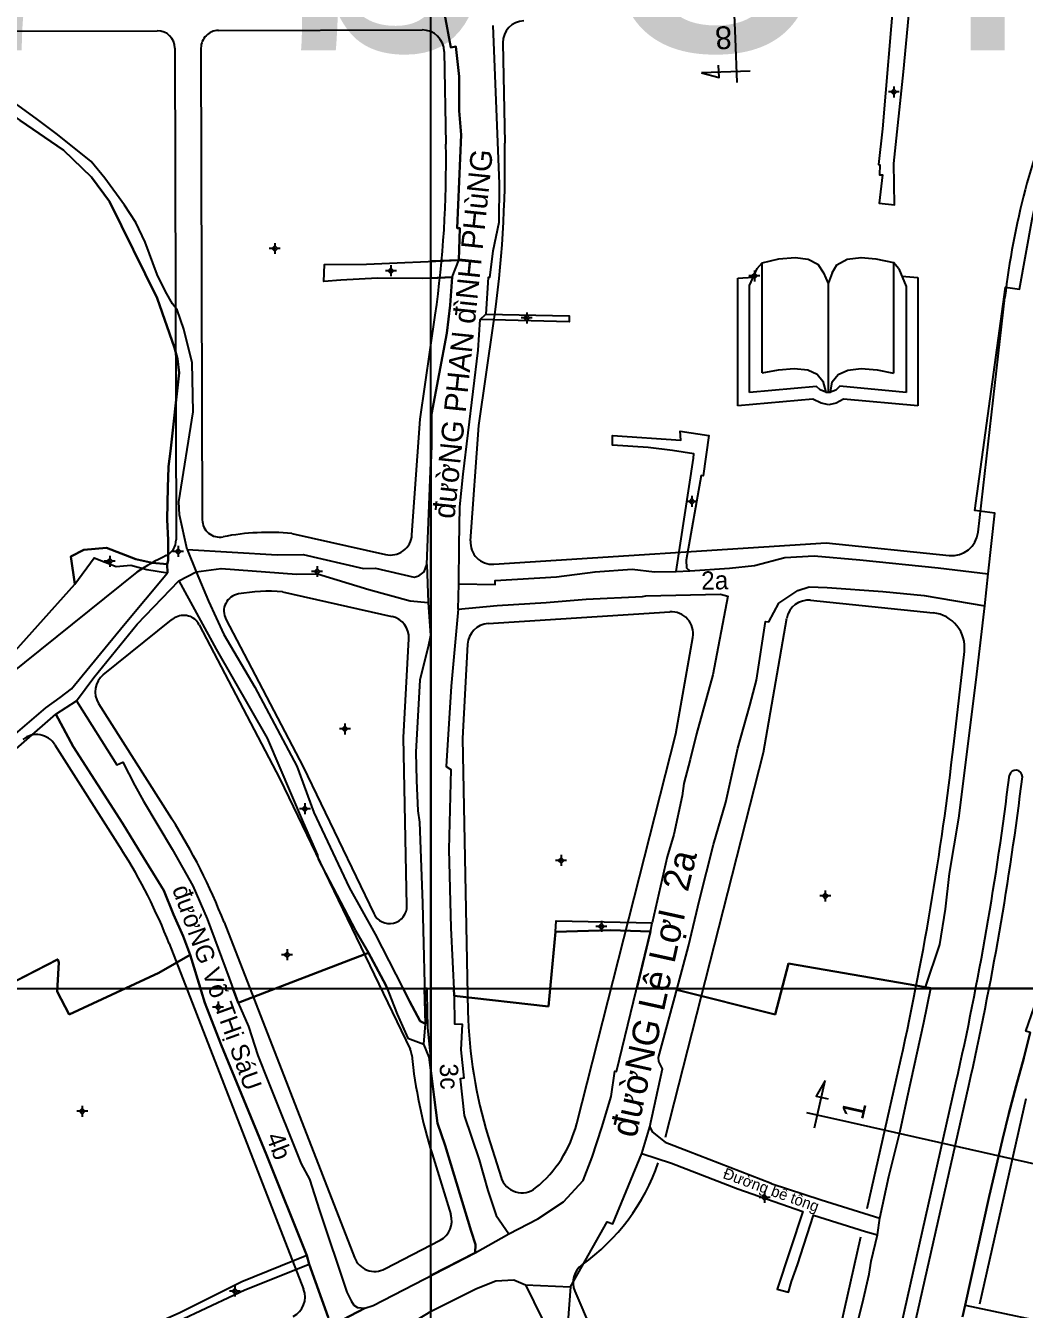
# Model space of a CAD drawing. Extents: x 548357 to 553070, y 1834500 to 1842500.
# Drawn here: x 551907.1 to 552136, y 1839426.5 to 1839720.7 of the extents above; entities that cross this region are included whole.
import ezdxf

# ---------------------------------------------------------------- set-up
doc = ezdxf.new("R2010")
doc.units = 0
for name, color, linetype in [('Level 10', 7, 'Continuous'), ('Level 11', 7, 'Continuous'), ('Level 13', 7, 'Continuous'), ('Level 2', 7, 'Continuous'), ('Level 20', 7, 'Continuous'), ('Level 30', 7, 'Continuous'), ('Level 4', 7, 'Continuous'), ('Level 5', 7, 'Continuous'), ('Level 52', 7, 'Continuous'), ('Level 55', 7, 'Continuous'), ('Level 61', 7, 'Continuous'), ('Level 7', 7, 'Continuous')]:
    doc.layers.add(name, color=color, linetype=linetype)

msp = doc.modelspace()

# ---------------------------------------------------------------- linework, layer by layer
at = {"layer": 'Level 10'}
for p, q in [((552004.86, 1839663.02), (552006.39, 1839666.95)), ((552011.32, 1839653.3), (552012.56, 1839654.52)), ((551944.15, 1839600.6), (551946.19, 1839595.47)), ((551939.59, 1839597.23), (551939.62, 1839595.23)), ((551999.05, 1839597.17), (551999.4, 1839588.43)), ((551942.23, 1839593.46), (551946.19, 1839595.47)), ((552056.21, 1839595.56), (552059.32, 1839595.75)), ((552126.89, 1839587.69), (552127.72, 1839595.02)), ((551901.41, 1839573.75), (551918.43, 1839592.7)), ((552006.28, 1839586.95), (552006.39, 1839592.76)), ((551914.07, 1839562.84), (551918.79, 1839565.9)), ((552050.32, 1839513.1), (552050.73, 1839515.05)), ((551998.37, 1839487.23), (551998.73, 1839491.88)), ((552048.35, 1839462.23), (552050.15, 1839468.31)), ((552102.36, 1839443.58), (552102.86, 1839447.34)), ((552010.14, 1839439.44), (552017.84, 1839443.79)), ((551971.54, 1839438.82), (551972.08, 1839436.86)), ((552021.65, 1839432.13), (552031.95, 1839431.64)), ((551976.52, 1839422.37), (551984.89, 1839426.72)), ((552121.84, 1839424.8), (552122.41, 1839427.4))]:
    msp.add_line(p, q, dxfattribs=at)
for points in [[(552106.15, 1839728.83), (552103.5, 1839697), (552102.54, 1839688.85), (552102.89, 1839688.78), (552102.8, 1839686.5), (552103.5, 1839686.45), (552102.72, 1839679.96), (552106.2, 1839679.56), (552106.09, 1839689.1), (552108.32, 1839710.06), (552110.13, 1839729.63)], [(552006.39, 1839666.95), (552006.63, 1839674.22), (552006.05, 1839674.22), (552006.91, 1839695.6), (552006.45, 1839701.13), (552006.51, 1839708.99), (552005.71, 1839715.88), (552004.55, 1839715.63), (552003.1, 1839723.46)], [(552127.72, 1839595.02), (552129.19, 1839608.97), (552124.61, 1839609.52), (552131.63, 1839660.7), (552134.89, 1839660.28), (552137.78, 1839676.33), (552139.21, 1839683.03), (552143.75, 1839696.81), (552155.44, 1839724.35)], [(552014.21, 1839720.71), (552015.66, 1839684.38), (552015.56, 1839675.57), (552014.2, 1839668.95), (552013.43, 1839662.95), (552013.15, 1839662.95), (552012.56, 1839654.52)], [(551944.15, 1839600.6), (551942.37, 1839608.54), (551942.27, 1839611.56), (551945.52, 1839632.16), (551945.27, 1839643.35), (551943.41, 1839651.11), (551941.84, 1839655.57), (551940.76, 1839656.91), (551939.17, 1839659.71), (551937.24, 1839663.6), (551934.52, 1839671.04), (551932.35, 1839675.52), (551929.78, 1839679.51), (551925.27, 1839685.74), (551922.11, 1839689.53), (551914.46, 1839695.75), (551909.56, 1839699.37), (551888.34, 1839714.71), (551885.85, 1839716.87)], [(551881.87, 1839712.86), (551883.3, 1839713.66), (551885.9, 1839712.83), (551905.88, 1839698.93), (551915.84, 1839692.11), (551922.25, 1839685.97), (551926.35, 1839680.35), (551937.3, 1839658.24), (551941.26, 1839646.85), (551941.92, 1839644.33), (551942.33, 1839641.13), (551940.3, 1839623.17), (551939.88, 1839619.64), (551939.84, 1839619.43), (551939.72, 1839614.88), (551939.59, 1839607.46), (551939.81, 1839602.72), (551939.8, 1839598.09), (551939.59, 1839597.23)], [(552004.86, 1839663.02), (551998, 1839662.72), (551987.77, 1839662.78), (551979.32, 1839662.33), (551975.45, 1839662.04), (551975.59, 1839665.89), (551985.22, 1839665.99), (552006.39, 1839666.95)], [(551999.05, 1839597.17), (552000.17, 1839624.44), (552000.1, 1839631.52), (552003.68, 1839650.18), (552004.44, 1839656.62), (552004.86, 1839663.02)], [(552006.39, 1839592.76), (552006.51, 1839601.58), (552006.63, 1839610.4), (552007.38, 1839617.86), (552010.8, 1839646.32), (552011.32, 1839653.3)], [(552012.56, 1839654.52), (552031.71, 1839654.14), (552031.67, 1839652.79), (552011.32, 1839653.3)], [(552056.21, 1839595.56), (552060.15, 1839621.53), (552060.26, 1839622.51), (552055.37, 1839623.33), (552049.76, 1839623.98), (552041.59, 1839624.51), (552041.58, 1839626.76), (552057.25, 1839625.65), (552057.08, 1839627.72), (552063.67, 1839626.71), (552062.41, 1839617.52), (552061.94, 1839617.58), (552058.46, 1839598.17), (552058.53, 1839596.43), (552059.32, 1839595.75)], [(551918.43, 1839592.7), (551917.52, 1839598.98), (551920.44, 1839600.57), (551925.68, 1839601), (551932.35, 1839598.43), (551936.16, 1839597.56), (551939.59, 1839597.23)], [(551944.15, 1839600.6), (551964.74, 1839599.35), (551970.73, 1839599.47), (551984.57, 1839596.22), (551987.28, 1839596.32), (551996.18, 1839594.27), (551997.22, 1839594.59), (551998.48, 1839595.51), (551999.05, 1839597.17)], [(551918.43, 1839592.7), (551922.83, 1839598.67), (551927.84, 1839596.7), (551931.21, 1839597), (551934.91, 1839596.02), (551939.62, 1839595.23)], [(551946.19, 1839595.47), (551951.96, 1839596.27), (551969.18, 1839594.94), (551974.01, 1839595.02), (551985.81, 1839591.43), (551995.25, 1839588.82), (551999.4, 1839588.43)], [(552059.32, 1839595.75), (552068.42, 1839596.31), (552074.16, 1839596.98), (552081.07, 1839598.75), (552087.79, 1839599.14), (552098.3, 1839598.23), (552116.2, 1839596.42), (552127.72, 1839595.02)], [(551842.54, 1839536.8), (551843.27, 1839535.73), (551849.29, 1839533.92), (551854.51, 1839533.27), (551866.55, 1839535.84), (551867.58, 1839534.52), (551880.77, 1839541.19), (551891.53, 1839547.49), (551893.6, 1839549.18), (551898.48, 1839553.01), (551900.22, 1839554.59), (551903.2, 1839556.99), (551911.76, 1839564.29), (551915.01, 1839566.66), (551917.62, 1839568.67), (551929.58, 1839583.2), (551939.62, 1839595.23)], [(551918.79, 1839565.9), (551922.76, 1839571.24), (551932.69, 1839583.5), (551942.23, 1839593.46)], [(551942.23, 1839593.46), (551950.76, 1839577.79), (551962.49, 1839557.38), (551970.69, 1839538.01), (551974.03, 1839530.53), (551974.19, 1839529.64), (551982.73, 1839513.33), (551985.73, 1839508.21), (551989.7, 1839500.77), (551992.25, 1839494.16), (551994.7, 1839488.59), (551998.37, 1839487.23)], [(551946.19, 1839595.47), (551949.07, 1839588.74), (551952.57, 1839581.16), (551959.66, 1839569.06), (551969.27, 1839550.93), (551973.15, 1839540.32), (551981.27, 1839523.14), (551987.21, 1839512.46), (551995.1, 1839497.12), (551997.55, 1839492.49), (551998.73, 1839491.88)], [(552006.39, 1839592.76), (552014.75, 1839592.58), (552014.73, 1839593.5), (552028.74, 1839594.34), (552037.67, 1839595.51), (552046.14, 1839596.13), (552051.27, 1839595.48), (552056.21, 1839595.56)], [(552006.28, 1839586.95), (552015.15, 1839587.77), (552026.4, 1839588.44), (552035.55, 1839589.22), (552048.51, 1839589.82), (552049.25, 1839590.01), (552066.39, 1839590.36), (552068.03, 1839589.91), (552064.6, 1839571.88), (552060.85, 1839558.39), (552059.43, 1839552.49), (552057.99, 1839547), (552057.55, 1839544.19), (552055.69, 1839535.3), (552054.1, 1839530.2), (552050.73, 1839515.05)], [(552050.15, 1839468.31), (552053.06, 1839481.59), (552052.23, 1839483.24), (552052.17, 1839484.19), (552056.46, 1839500), (552059.03, 1839509.72), (552061.52, 1839520.31), (552064.72, 1839533.01), (552067.55, 1839542.71), (552070.33, 1839555.08), (552073.11, 1839564.83), (552074.6, 1839570.65), (552076.63, 1839584.14), (552077.43, 1839584.07), (552079.76, 1839588.28), (552084.08, 1839591.24), (552086.66, 1839592.04), (552090.79, 1839591.93), (552103.53, 1839591.01), (552113.04, 1839590.05), (552126.89, 1839587.69)], [(551999.4, 1839588.43), (551999.91, 1839580.91), (551999.35, 1839578.3), (551997.47, 1839570.71), (551996.57, 1839554.18), (551996.67, 1839547.71), (551996.97, 1839540.75), (551997.41, 1839538.12), (551998.07, 1839519.59), (551998.73, 1839491.88)], [(552102.86, 1839447.34), (552104.95, 1839456.95), (552107.56, 1839467.32), (552109.21, 1839475.17), (552112.97, 1839492.19), (552114.55, 1839500.06), (552113.36, 1839500.3), (552116.65, 1839510.06), (552117.91, 1839518.2), (552118.84, 1839526.38), (552120.95, 1839539.03), (552123.21, 1839556.72), (552125.09, 1839572.04), (552126.89, 1839587.69)], [(552006.28, 1839586.95), (552004.61, 1839569.27), (552003.46, 1839550.88), (552004.6, 1839550.22), (552004.14, 1839531.88), (552004.58, 1839513.91), (552005.3, 1839498.29), (552005.38, 1839491.94), (552007.14, 1839491.83), (552006.87, 1839485.93), (552007.57, 1839479.44), (552006.71, 1839479.33), (552007.61, 1839470.94), (552011.06, 1839460.74), (552013.07, 1839453.69), (552014.92, 1839447.99), (552017.84, 1839443.79)], [(551918.79, 1839565.9), (551928.04, 1839551.3), (551929.44, 1839551.91), (551932.12, 1839546.54), (551934.11, 1839542.95), (551940.72, 1839531.94), (551945.48, 1839523.57), (551948.69, 1839515.99), (551953.8, 1839502.36), (551955.8, 1839496.75), (551958.18, 1839491.28), (551960.37, 1839484.63), (551962.67, 1839478.67), (551970.23, 1839459.81), (551972.14, 1839456.35), (551974.46, 1839449.15), (551980.76, 1839430.42), (551981.69, 1839428.42), (551982.31, 1839427.47), (551983.15, 1839426.94), (551984.89, 1839426.72)], [(551870.8, 1839533.28), (551876.32, 1839535.64), (551894.06, 1839545.48), (551914.07, 1839562.84)], [(551914.07, 1839562.84), (551918.03, 1839555.48), (551929.33, 1839537.86), (551932.9, 1839531.98), (551938.76, 1839522.49), (551940.98, 1839516.98), (551943.19, 1839512.03), (551944.82, 1839507.72), (551948.22, 1839496.72), (551951.91, 1839487.09), (551962.31, 1839461.89), (551971.54, 1839438.82)], [(552050.32, 1839513.1), (552041.14, 1839513.38), (552028.57, 1839512.98), (552028.69, 1839515.49), (552050.73, 1839515.05)], [(552017.84, 1839443.79), (552024.5, 1839447.22), (552030.39, 1839451.08), (552034.9, 1839456.02), (552036.95, 1839461.32), (552039.14, 1839468.14), (552041.31, 1839475.22), (552042.13, 1839481.04), (552042.55, 1839480.99), (552050.32, 1839513.1)], [(552122.41, 1839427.4), (552127.92, 1839452.32), (552131.01, 1839465.42), (552132.46, 1839471.36), (552134.13, 1839477.7), (552135.87, 1839484.02), (552137.29, 1839489.93), (552136.33, 1839490.21), (552138.24, 1839495.72)], [(552010.14, 1839439.44), (552010.25, 1839441.33), (552009.21, 1839444.41), (552003.28, 1839464.04), (552001.5, 1839469.16), (551999.61, 1839484.3), (551998.37, 1839487.23)], [(552050.15, 1839468.31), (552050.68, 1839467.14), (552053.68, 1839464.82), (552059.05, 1839462.7), (552077.95, 1839455.42), (552077.93, 1839455.3), (552089.4, 1839451.54), (552102.86, 1839447.34)], [(552031.95, 1839431.64), (552040.37, 1839446.55), (552041.69, 1839446.05), (552048.35, 1839462.23)], [(552048.35, 1839462.23), (552055.12, 1839459.97), (552070.34, 1839454.11), (552085.2, 1839448.93), (552079.35, 1839431.14), (552081.93, 1839430.4), (552082.61, 1839432.83), (552083.97, 1839436.67), (552087.68, 1839448.05), (552099.57, 1839444.35), (552102.36, 1839443.58)], [(552075.9, 1839328.26), (552080.5, 1839345.32), (552081.18, 1839348.16), (552080.07, 1839348.42), (552082.34, 1839357.03), (552081.53, 1839357.28), (552083.24, 1839366.16), (552085.32, 1839373.71), (552086.29, 1839378.23), (552085.27, 1839378.57), (552086.59, 1839383.4), (552087.53, 1839387.76), (552089.9, 1839387.16), (552090.51, 1839390.6), (552091.45, 1839393.66), (552093.88, 1839403.94), (552092.62, 1839404.29), (552097.47, 1839422.13), (552098.86, 1839427.87), (552100.4, 1839434.55), (552100.9, 1839437.55), (552102.36, 1839443.58)], [(551971.54, 1839438.82), (551956.68, 1839432.75), (551942.3, 1839425.57), (551936.44, 1839423.03), (551936.91, 1839421.35), (551945.94, 1839425.63), (551957.39, 1839430.93), (551972.08, 1839436.86)], [(551984.89, 1839426.72), (551986.73, 1839427.35), (552010.14, 1839439.44)], [(551972.08, 1839436.86), (551976.46, 1839424.66), (551976.52, 1839422.37)], [(551970.63, 1839410.53), (551978.3, 1839414.56), (551978.65, 1839413.44), (551984.95, 1839415.6), (551988.91, 1839419.24), (552000.09, 1839426.03), (552010.42, 1839431.23), (552014.89, 1839433.03), (552018.98, 1839433.22), (552021.65, 1839432.13)], [(552021.65, 1839432.13), (552025.46, 1839424.34), (552026.13, 1839421.57), (552031.08, 1839409.83), (552033.25, 1839402.63), (552039.77, 1839389.75), (552043.66, 1839379.56), (552045.96, 1839374.06), (552052.07, 1839358.68), (552055, 1839351.02), (552058.73, 1839338.75), (552061.61, 1839333.53), (552065.47, 1839328.23), (552066.62, 1839329.15), (552073.14, 1839321.26)], [(552031.95, 1839431.64), (552031.38, 1839423.56), (552032.94, 1839419.06), (552042.59, 1839398.93), (552054.25, 1839370.69)], [(552122.41, 1839427.4), (552146.92, 1839422.24), (552156.37, 1839419.88), (552173.45, 1839415.92)]]:
    msp.add_lwpolyline(points, dxfattribs=at)
at = {"layer": 'Level 11'}
for p, q in [((552105.45, 1839705.47), (552104.83, 1839705.47)), ((552106.08, 1839706.1), (552105.45, 1839705.47)), ((552105.45, 1839705.47), (552106.08, 1839704.85)), ((552106.08, 1839706.72), (552106.08, 1839706.1)), ((552106.7, 1839705.47), (552106.08, 1839706.1)), ((552106.08, 1839704.85), (552106.7, 1839705.47)), ((552107.33, 1839705.47), (552106.7, 1839705.47)), ((552106.08, 1839704.85), (552106.08, 1839704.22)), ((551964.21, 1839670.21), (551963.59, 1839669.59)), ((551964.21, 1839670.84), (551964.21, 1839670.21)), ((551964.84, 1839669.59), (551964.21, 1839670.21)), ((551963.59, 1839669.59), (551962.96, 1839669.59)), ((551963.59, 1839669.59), (551964.21, 1839668.96)), ((551964.21, 1839668.96), (551964.84, 1839669.59)), ((551964.21, 1839668.96), (551964.21, 1839668.34)), ((551965.46, 1839669.59), (551964.84, 1839669.59)), ((551990.21, 1839664.5), (551989.58, 1839664.5)), ((551990.83, 1839665.12), (551990.21, 1839664.5)), ((551990.21, 1839664.5), (551990.83, 1839663.87)), ((551990.83, 1839665.75), (551990.83, 1839665.12)), ((551991.46, 1839664.5), (551990.83, 1839665.12)), ((551990.83, 1839663.87), (551991.46, 1839664.5)), ((551992.08, 1839664.5), (551991.46, 1839664.5)), ((552074.11, 1839663.94), (552073.48, 1839663.31)), ((552074.11, 1839664.56), (552074.11, 1839663.94)), ((552074.73, 1839663.31), (552074.11, 1839663.94)), ((551990.83, 1839663.87), (551990.83, 1839663.25)), ((552073.48, 1839663.31), (552072.86, 1839663.31)), ((552073.48, 1839663.31), (552074.11, 1839662.69)), ((552074.11, 1839662.69), (552074.73, 1839663.31)), ((552074.11, 1839662.69), (552074.11, 1839662.06)), ((552075.36, 1839663.31), (552074.73, 1839663.31)), ((552021.32, 1839653.68), (552020.7, 1839653.68)), ((552021.95, 1839654.3), (552021.32, 1839653.68)), ((552021.32, 1839653.68), (552021.95, 1839653.05)), ((552021.95, 1839654.93), (552021.95, 1839654.3)), ((552022.57, 1839653.68), (552021.95, 1839654.3)), ((552021.95, 1839653.05), (552022.57, 1839653.68)), ((552021.95, 1839653.05), (552021.95, 1839652.43)), ((552023.2, 1839653.68), (552022.57, 1839653.68)), ((552059.14, 1839611.64), (552058.51, 1839611.64)), ((552059.76, 1839612.27), (552059.14, 1839611.64)), ((552059.14, 1839611.64), (552059.76, 1839611.02)), ((552059.76, 1839612.89), (552059.76, 1839612.27)), ((552060.39, 1839611.64), (552059.76, 1839612.27)), ((552059.76, 1839611.02), (552060.39, 1839611.64)), ((552059.76, 1839611.02), (552059.76, 1839610.39)), ((552061.01, 1839611.64), (552060.39, 1839611.64)), ((551941.44, 1839600.18), (551940.81, 1839600.18)), ((551942.06, 1839600.8), (551941.44, 1839600.18)), ((551941.44, 1839600.18), (551942.06, 1839599.55)), ((551942.06, 1839601.43), (551942.06, 1839600.8)), ((551942.69, 1839600.18), (551942.06, 1839600.8)), ((551942.06, 1839599.55), (551942.69, 1839600.18)), ((551942.06, 1839599.55), (551942.06, 1839598.93)), ((551943.31, 1839600.18), (551942.69, 1839600.18)), ((551925.77, 1839597.92), (551925.15, 1839597.92)), ((551926.4, 1839598.54), (551925.77, 1839597.92)), ((551925.77, 1839597.92), (551926.4, 1839597.29)), ((551926.4, 1839599.17), (551926.4, 1839598.54)), ((551927.02, 1839597.92), (551926.4, 1839598.54)), ((551926.4, 1839597.29), (551927.02, 1839597.92)), ((551926.4, 1839597.29), (551926.4, 1839596.67)), ((551927.65, 1839597.92), (551927.02, 1839597.92)), ((551973.92, 1839596.82), (551973.92, 1839596.2)), ((551973.29, 1839595.57), (551972.67, 1839595.57)), ((551973.92, 1839596.2), (551973.29, 1839595.57)), ((551973.29, 1839595.57), (551973.92, 1839594.95)), ((551974.54, 1839595.57), (551973.92, 1839596.2)), ((551973.92, 1839594.95), (551974.54, 1839595.57)), ((551973.92, 1839594.95), (551973.92, 1839594.32)), ((551975.17, 1839595.57), (551974.54, 1839595.57)), ((551979.67, 1839559.5), (551979.05, 1839559.5)), ((551980.3, 1839560.13), (551979.67, 1839559.5)), ((551979.67, 1839559.5), (551980.3, 1839558.88)), ((551980.3, 1839560.75), (551980.3, 1839560.13)), ((551980.92, 1839559.5), (551980.3, 1839560.13)), ((551980.3, 1839558.88), (551980.92, 1839559.5)), ((551980.3, 1839558.88), (551980.3, 1839558.25)), ((551981.55, 1839559.5), (551980.92, 1839559.5)), ((551970.5, 1839541.2), (551969.87, 1839541.2)), ((551971.12, 1839541.82), (551970.5, 1839541.2)), ((551970.5, 1839541.2), (551971.12, 1839540.57)), ((551971.12, 1839542.45), (551971.12, 1839541.82)), ((551971.75, 1839541.2), (551971.12, 1839541.82)), ((551971.12, 1839540.57), (551971.75, 1839541.2)), ((551971.12, 1839540.57), (551971.12, 1839539.95)), ((551972.37, 1839541.2), (551971.75, 1839541.2)), ((552029.19, 1839529.35), (552028.56, 1839529.35)), ((552029.81, 1839529.98), (552029.19, 1839529.35)), ((552029.19, 1839529.35), (552029.81, 1839528.73)), ((552029.81, 1839530.6), (552029.81, 1839529.98)), ((552030.44, 1839529.35), (552029.81, 1839529.98)), ((552029.81, 1839528.73), (552030.44, 1839529.35)), ((552029.81, 1839528.73), (552029.81, 1839528.1)), ((552031.06, 1839529.35), (552030.44, 1839529.35)), ((552089.74, 1839521.21), (552089.12, 1839521.21)), ((552090.37, 1839521.83), (552089.74, 1839521.21)), ((552089.74, 1839521.21), (552090.37, 1839520.58)), ((552090.37, 1839522.46), (552090.37, 1839521.83)), ((552090.99, 1839521.21), (552090.37, 1839521.83)), ((552090.37, 1839520.58), (552090.99, 1839521.21)), ((552090.37, 1839520.58), (552090.37, 1839519.96)), ((552091.62, 1839521.21), (552090.99, 1839521.21)), ((552038.43, 1839514.24), (552037.8, 1839514.24)), ((552039.05, 1839514.87), (552038.43, 1839514.24)), ((552038.43, 1839514.24), (552039.05, 1839513.62)), ((552039.05, 1839515.49), (552039.05, 1839514.87)), ((552039.68, 1839514.24), (552039.05, 1839514.87)), ((552039.05, 1839513.62), (552039.68, 1839514.24)), ((552040.3, 1839514.24), (552039.68, 1839514.24)), ((552039.05, 1839513.62), (552039.05, 1839512.99)), ((551967.04, 1839508.37), (551966.41, 1839507.74)), ((551967.04, 1839508.99), (551967.04, 1839508.37)), ((551967.66, 1839507.74), (551967.04, 1839508.37)), ((551966.41, 1839507.74), (551965.79, 1839507.74)), ((551966.41, 1839507.74), (551967.04, 1839507.12)), ((551967.04, 1839507.12), (551967.66, 1839507.74)), ((551967.04, 1839507.12), (551967.04, 1839506.49)), ((551968.29, 1839507.74), (551967.66, 1839507.74)), ((551951.23, 1839496.38), (551950.61, 1839495.76)), ((551951.23, 1839497.01), (551951.23, 1839496.38)), ((551951.86, 1839495.76), (551951.23, 1839496.38)), ((551950.61, 1839495.76), (551949.98, 1839495.76)), ((551950.61, 1839495.76), (551951.23, 1839495.13)), ((551951.23, 1839495.13), (551951.86, 1839495.76)), ((551951.23, 1839495.13), (551951.23, 1839494.51)), ((551952.48, 1839495.76), (551951.86, 1839495.76)), ((551920.11, 1839473.11), (551920.11, 1839472.49)), ((551919.48, 1839471.86), (551918.86, 1839471.86)), ((551920.11, 1839472.49), (551919.48, 1839471.86)), ((551919.48, 1839471.86), (551920.11, 1839471.24)), ((551920.73, 1839471.86), (551920.11, 1839472.49)), ((551920.11, 1839471.24), (551920.73, 1839471.86)), ((551920.11, 1839471.24), (551920.11, 1839470.61)), ((551921.36, 1839471.86), (551920.73, 1839471.86)), ((552075.82, 1839452.12), (552075.2, 1839452.12)), ((552076.45, 1839452.74), (552075.82, 1839452.12)), ((552075.82, 1839452.12), (552076.45, 1839451.49)), ((552076.45, 1839453.37), (552076.45, 1839452.74)), ((552077.07, 1839452.12), (552076.45, 1839452.74)), ((552076.45, 1839451.49), (552077.07, 1839452.12)), ((552077.7, 1839452.12), (552077.07, 1839452.12)), ((552076.45, 1839451.49), (552076.45, 1839450.87)), ((551955.06, 1839431.9), (551955.06, 1839431.27)), ((551954.43, 1839430.65), (551953.81, 1839430.65)), ((551955.06, 1839431.27), (551954.43, 1839430.65)), ((551954.43, 1839430.65), (551955.06, 1839430.02)), ((551955.68, 1839430.65), (551955.06, 1839431.27)), ((551955.06, 1839430.02), (551955.68, 1839430.65)), ((551955.06, 1839430.02), (551955.06, 1839429.4)), ((551956.31, 1839430.65), (551955.68, 1839430.65))]:
    msp.add_line(p, q, dxfattribs=at)
for centre in [(552106.08, 1839705.47), (551964.21, 1839669.59), (551990.83, 1839664.5), (552074.11, 1839663.31), (552021.95, 1839653.68), (552059.76, 1839611.64), (551942.06, 1839600.18), (551926.4, 1839597.92), (551973.92, 1839595.57), (551980.3, 1839559.5), (551971.12, 1839541.2), (552029.81, 1839529.35), (552090.37, 1839521.21), (552039.05, 1839514.24), (551967.04, 1839507.74), (551951.23, 1839495.76), (551920.11, 1839471.86), (552076.45, 1839452.12), (551955.06, 1839430.65)]:
    msp.add_circle(centre, 0.15, dxfattribs=at)
at = {"layer": 'Level 13'}
for points in [[(552069.78, 1839717.73), (552068.76, 1839743.38)], [(552070.18, 1839707.61), (552069.78, 1839717.73)], [(552061.99, 1839709.82), (552066.02, 1839708.76), (552065.9, 1839711.6)], [(552073.12, 1839710.26), (552061.99, 1839709.82)], [(552087.9, 1839468.09), (552090.36, 1839478.95)], [(552090.36, 1839478.95), (552088.29, 1839475.33), (552091.06, 1839474.71)], [(552086.1, 1839471.6), (552095.98, 1839469.37)], [(552095.98, 1839469.37), (552141.33, 1839459.13)]]:
    msp.add_lwpolyline(points, dxfattribs=at)
at = {"layer": 'Level 2'}
for p, q in [((551915.84, 1839692.11), (551905.88, 1839698.93)), ((551922.25, 1839685.97), (551915.84, 1839692.11)), ((551941.26, 1839646.85), (551937.3, 1839658.24)), ((551941.92, 1839644.33), (551941.26, 1839646.85)), ((551939.88, 1839619.64), (551940.3, 1839623.17)), ((551939.72, 1839614.88), (551939.84, 1839619.43)), ((551939.84, 1839619.43), (551939.88, 1839619.64)), ((551917.52, 1839598.98), (551920.44, 1839600.57)), ((551925.68, 1839601), (551920.44, 1839600.57)), ((551920.44, 1839600.57), (551925.68, 1839601)), ((551932.35, 1839598.43), (551925.68, 1839601)), ((551925.68, 1839601), (551932.35, 1839598.43)), ((551918.43, 1839592.7), (551922.83, 1839598.67)), ((551922.83, 1839598.67), (551927.84, 1839596.7)), ((551936.16, 1839597.56), (551932.35, 1839598.43)), ((551939.59, 1839597.23), (551936.16, 1839597.56)), ((551939.62, 1839595.23), (551939.59, 1839597.23))]:
    msp.add_line(p, q, dxfattribs=at)
for points in [[(551937.3, 1839658.24), (551926.35, 1839680.35), (551922.25, 1839685.97)], [(551940.3, 1839623.17), (551942.33, 1839641.13), (551941.92, 1839644.33)], [(551939.59, 1839597.23), (551939.8, 1839598.09), (551939.81, 1839602.72), (551939.59, 1839607.46), (551939.72, 1839614.88)], [(551920.44, 1839600.57), (551917.52, 1839598.98), (551918.43, 1839592.7)], [(551901.41, 1839573.75), (551918.43, 1839592.7), (551917.52, 1839598.98)], [(551927.84, 1839596.7), (551931.21, 1839597), (551934.91, 1839596.02), (551939.62, 1839595.23)], [(551932.35, 1839598.43), (551936.16, 1839597.56), (551939.59, 1839597.23)]]:
    msp.add_lwpolyline(points, dxfattribs=at)
at = {"layer": 'Level 20'}
for points in [[(552097.47, 1839422.13), (552098.86, 1839427.87), (552100.4, 1839434.55), (552100.9, 1839437.55), (552102.36, 1839443.58), (552102.86, 1839447.34), (552104.95, 1839456.95), (552107.56, 1839467.32), (552109.21, 1839475.17), (552112.97, 1839492.19), (552114.55, 1839500.06), (552113.36, 1839500.3), (552116.65, 1839510.06), (552117.91, 1839518.2), (552118.84, 1839526.38), (552120.95, 1839539.03), (552123.21, 1839556.72), (552125.09, 1839572.04), (552126.89, 1839587.69), (552127.72, 1839595.02), (552129.19, 1839608.97), (552124.61, 1839609.52), (552131.63, 1839660.7), (552134.89, 1839660.28), (552137.78, 1839676.33)], [(551976.46, 1839424.66), (551972.08, 1839436.86), (551971.54, 1839438.82), (551962.31, 1839461.89), (551951.91, 1839487.09), (551948.22, 1839496.72), (551944.82, 1839507.72), (551943.19, 1839512.03), (551940.98, 1839516.98), (551938.76, 1839522.49), (551932.9, 1839531.98), (551929.33, 1839537.86), (551918.03, 1839555.48), (551914.07, 1839562.84), (551918.79, 1839565.9), (551928.04, 1839551.3), (551929.44, 1839551.91), (551932.12, 1839546.54), (551934.11, 1839542.95), (551940.72, 1839531.94), (551945.48, 1839523.57), (551948.69, 1839515.99), (551953.8, 1839502.36), (551955.8, 1839496.75), (551958.18, 1839491.28), (551960.37, 1839484.63), (551962.67, 1839478.67), (551970.23, 1839459.81), (551972.14, 1839456.35), (551974.46, 1839449.15), (551980.76, 1839430.42), (551981.69, 1839428.42), (551982.31, 1839427.47), (551983.15, 1839426.94), (551984.89, 1839426.72), (551976.52, 1839422.37)], [(552137.29, 1839489.93), (552135.87, 1839484.02), (552134.13, 1839477.7), (552132.46, 1839471.36), (552131.01, 1839465.42), (552127.92, 1839452.32), (552122.41, 1839427.4), (552121.84, 1839424.8)]]:
    msp.add_lwpolyline(points, dxfattribs=at)
at = {"layer": 'Level 30'}
for p, q in [((551885.86, 1839719.36), (551937.3, 1839719.5)), ((551951.3, 1839719.54), (551998.02, 1839719.67)), ((551941.31, 1839715.51), (551941.61, 1839602.83)), ((551947.31, 1839715.53), (551947.6, 1839607.43)), ((552003.04, 1839714.76), (552003.43, 1839693.5)), ((552016.5, 1839716.69), (552016.93, 1839693.75)), ((552125.37, 1839604.56), (552131.53, 1839658.35)), ((551968.1, 1839604.27), (551989.57, 1839599.45)), ((551966.02, 1839590.9), (551991.06, 1839585.28)), ((552087.01, 1839588.97), (552115.11, 1839586.08)), ((551924.93, 1839571.9), (551940.59, 1839584.49)), ((552013.09, 1839583.63), (552054.75, 1839586.33)), ((552119.81, 1839555.97), (552122.24, 1839577.21)), ((551923.84, 1839565.32), (551940.58, 1839538.98)), ((551913.85, 1839555.87), (551929.18, 1839531.74)), ((551952.6, 1839515.21), (551982.48, 1839438.36)), ((551940.02, 1839510.32), (551970.82, 1839431.09)), ((552099.97, 1839449.62), (552107.15, 1839481.4)), ((552089.54, 1839342.14), (552120.32, 1839478.42)), ((552092.46, 1839341.48), (552123.25, 1839477.76)), ((552125.79, 1839427.74), (552136.41, 1839474.79)), ((552013.14, 1839466.1), (552016.07, 1839456.71)), ((552000.25, 1839462.09), (552004.57, 1839448.23)), ((551989.44, 1839435.73), (552002.1, 1839442.31)), ((552077.52, 1839350.2), (552098.5, 1839443.09))]:
    msp.add_line(p, q, dxfattribs=at)
for points in [[(551995.66, 1839603.97), (551997.55, 1839630.46), (552000.99, 1839654.33)], [(552009.09, 1839602.59), (552010.98, 1839629.01), (552014.35, 1839652.41)], [(552014.4, 1839597.24), (552090.56, 1839602.17), (552118.79, 1839599.27)], [(551795.98, 1839493.25), (551851.48, 1839530.17), (551932.65, 1839595.43)], [(551953.01, 1839584.64), (551970.73, 1839550.78), (551986.91, 1839517.17)], [(552053.77, 1839465.91), (552076.21, 1839554.1), (552081.57, 1839584.85)], [(551946.91, 1839583.36), (551965.36, 1839548.09), (551995.22, 1839486.07)], [(551994.51, 1839518.98), (551993.75, 1839557.54), (551994.96, 1839580.14)], [(552008.42, 1839578.91), (552007.26, 1839557.31), (552008.49, 1839494.76)], [(552033.41, 1839469.04), (552056.15, 1839558.39), (552060, 1839580.48)], [(552032.97, 1839430.65), (552048.93, 1839393.29), (552066.07, 1839349.34)]]:
    msp.add_lwpolyline(points, dxfattribs=at)
for centre, radius, start, end in [((552021.5, 1839716.78), 5, 92.4122, 181.0566), ((551937.31, 1839715.5), 4, 0.1553, 90.1553), ((551951.31, 1839715.54), 4, 90.1553, 180.1553), ((551998.04, 1839714.67), 5, 1.0566, 90.1553), ((552305.39, 1839638.44), 175, 156.9819, 173.4668), ((551760.22, 1839689.01), 243.25, 351.8038, 1.0566), ((551760.22, 1839689.01), 256.75, 351.8038, 1.0566), ((551951.6, 1839607.44), 4, 180.1553, 281.0539), ((551937.61, 1839602.82), 4, 295.4879, 0.1553), ((551962.84, 1839549.9), 54.63, 84.4769, 101.0539), ((551990.67, 1839604.33), 5, 257.3515, 355.9184), ((552014.08, 1839602.23), 5, 175.9184, 273.7022), ((552119.41, 1839605.24), 6, 264.1299, 353.4668), ((551962.84, 1839549.9), 54.63, 115.4879, 123.5487), ((551956.56, 1839586.49), 4, 99.7411, 207.6178), ((551962.84, 1839549.9), 41.13, 85.5653, 99.7411), ((552086.49, 1839583.99), 5, 84.1299, 170.1092), ((551962.84, 1839549.9), 41.13, 121.6388, 122.748), ((551943.36, 1839581.51), 4, 27.6178, 121.6388), ((551989.97, 1839580.4), 5, 356.9366, 77.3515), ((552055.07, 1839581.34), 5, 350.1092, 93.7022), ((552114.29, 1839578.12), 8, 353.4668, 84.1299), ((552013.41, 1839578.64), 5, 93.7022, 176.9366), ((551928.06, 1839568), 5, 128.7947, 212.4235), ((551909.63, 1839553.19), 5, 32.4235, 128.7947), ((551424.35, 1839635.62), 700, 347.2723, 353.46678), ((552134.03, 1839548.53), 1.51, 0.1813, 165.8558), ((551424.35, 1839635.62), 713.5, 347.2723, 353.01852), ((551424.35, 1839635.62), 716.5, 347.2723, 353.01852), ((551825.14, 1839465.65), 136.75, 21.2464, 32.4235), ((551825.14, 1839465.65), 123.25, 21.2464, 32.4235), ((551990.51, 1839518.9), 4, 205.7098, 1.1293), ((552111.72, 1839496.8), 103.25, 181.1293, 197.2954), ((551991.62, 1839484.34), 4, 5.9239, 25.7098), ((552111.72, 1839496.8), 116.75, 185.9239, 197.2954), ((552006.52, 1839475.88), 27.75, 309.0104, 345.7267), ((552006.52, 1839475.88), 48.25, 305.6675, 340.8707), ((552020.84, 1839458.2), 5, 197.2954, 309.0104), ((551999.79, 1839446.75), 5, 297.4527, 17.2954), ((551987.14, 1839440.17), 5, 201.2464, 297.4527), ((552037.57, 1839432.62), 5, 125.6675, 203.1317), ((551966.16, 1839429.27), 5, 297.4527, 21.2464)]:
    msp.add_arc(centre, radius, start, end, dxfattribs=at)
at = {"layer": 'Level 52'}
for p, q in [((552006.45, 1839701.13), (552006.51, 1839708.99)), ((552006.51, 1839708.99), (552006.45, 1839701.13)), ((552006.91, 1839695.6), (552006.45, 1839701.13)), ((552006.45, 1839701.13), (552006.91, 1839695.6)), ((552006.05, 1839674.22), (552006.91, 1839695.6)), ((552006.91, 1839695.6), (552006.05, 1839674.22)), ((552000, 1839666.66), (552006.39, 1839666.95)), ((552006.39, 1839666.95), (552000, 1839666.66)), ((552000, 1839666.66), (552000, 1839662.81)), ((552074.73, 1839665.02), (552075.89, 1839666.3)), ((552089.95, 1839664.02), (552091.03, 1839661.57)), ((552091.91, 1839664), (552091.03, 1839661.57)), ((552107.19, 1839664.92), (552106.03, 1839666.35)), ((552004.86, 1839663.02), (552000, 1839662.81)), ((552000, 1839662.81), (552004.86, 1839663.02)), ((552004.44, 1839656.62), (552004.86, 1839663.02)), ((552004.86, 1839663.02), (552004.44, 1839656.62)), ((552070.31, 1839662.77), (552073.83, 1839663)), ((552070.31, 1839633.53), (552070.31, 1839662.77)), ((552091.03, 1839661.57), (552091.03, 1839636.65)), ((552107.92, 1839663.22), (552111.61, 1839662.98)), ((552111.61, 1839662.98), (552111.61, 1839633.53)), ((552003.68, 1839650.18), (552004.44, 1839656.62)), ((552004.44, 1839656.62), (552003.68, 1839650.18)), ((552000.1, 1839631.52), (552003.68, 1839650.18)), ((552003.68, 1839650.18), (552000.1, 1839631.52)), ((552087.49, 1839635.04), (552070.31, 1839633.53)), ((552089.41, 1839634.11), (552087.49, 1839635.04)), ((552090.47, 1839636.65), (552091.54, 1839636.65)), ((552094.57, 1839635.04), (552092.83, 1839634.11)), ((552111.61, 1839633.53), (552094.57, 1839635.04)), ((552091.19, 1839633.8), (552089.41, 1839634.11)), ((552092.83, 1839634.11), (552091.19, 1839633.8)), ((552000.17, 1839624.44), (552000.1, 1839631.52)), ((552000.1, 1839631.52), (552000.17, 1839624.44)), ((552000, 1839620.3), (552000.17, 1839624.44)), ((552000.17, 1839624.44), (552000, 1839620.3)), ((552000, 1839500), (552000, 1839620.3)), ((552000, 1839620.3), (552000, 1839500)), ((552028.57, 1839512.98), (552026.98, 1839495.87)), ((552026.98, 1839495.87), (552028.57, 1839512.98)), ((551955.8, 1839496.75), (551985.73, 1839508.21)), ((551985.73, 1839508.21), (551955.8, 1839496.75)), ((551985.73, 1839508.21), (551989.7, 1839500.77)), ((551989.7, 1839500.77), (551985.73, 1839508.21)), ((551914.45, 1839506.63), (551881.8, 1839489.92)), ((551914.72, 1839505.98), (551914.44, 1839500.67)), ((551914.44, 1839500.67), (551914.72, 1839505.98)), ((551914.53, 1839506.67), (551914.45, 1839506.63)), ((551914.45, 1839506.63), (551914.53, 1839506.65)), ((551914.72, 1839505.98), (551914.53, 1839506.67)), ((551914.53, 1839506.65), (551914.72, 1839505.98)), ((551944.82, 1839507.72), (551947.21, 1839500)), ((551947.21, 1839500), (551944.82, 1839507.72)), ((552081.97, 1839505.72), (552078.87, 1839494.07)), ((552078.87, 1839494.07), (552081.97, 1839505.72)), ((552113.36, 1839500.3), (552081.97, 1839505.72)), ((552081.97, 1839505.72), (552113.36, 1839500.3)), ((551914.44, 1839500.67), (551914.37, 1839499.34)), ((551914.37, 1839499.34), (551914.44, 1839500.67)), ((551914.37, 1839499.34), (551917.13, 1839494.02)), ((551917.13, 1839494.02), (551914.37, 1839499.34)), ((551947.21, 1839500), (551954.64, 1839500)), ((551954.64, 1839500), (551947.21, 1839500)), ((551954.64, 1839500), (551955.8, 1839496.75)), ((551955.8, 1839496.75), (551954.64, 1839500)), ((551989.7, 1839500.77), (551990, 1839500)), ((551990, 1839500), (551989.7, 1839500.77)), ((551990, 1839500), (551993.62, 1839500)), ((551993.62, 1839500), (551990, 1839500)), ((551998.54, 1839500), (552000, 1839500)), ((551999.11, 1839500), (551998.54, 1839500)), ((551999.14, 1839498.9), (551999.11, 1839500)), ((552005.22, 1839500), (552000, 1839500)), ((552000, 1839500), (552000, 1839481.18)), ((552000, 1839500), (552005.22, 1839500)), ((552005.3, 1839498.29), (552005.22, 1839500)), ((552005.22, 1839500), (552005.3, 1839498.29)), ((552056.46, 1839500), (552047.15, 1839500)), ((552047.15, 1839500), (552056.46, 1839500)), ((552056.38, 1839499.7), (552056.46, 1839500)), ((552056.46, 1839500), (552056.38, 1839499.7)), ((552078.87, 1839494.07), (552056.38, 1839499.7)), ((552056.38, 1839499.7), (552078.87, 1839494.07)), ((552114.55, 1839500.06), (552113.36, 1839500.3)), ((552113.36, 1839500.3), (552114.55, 1839500.06)), ((552114.54, 1839500), (552114.55, 1839500.06)), ((552138.98, 1839500), (552114.54, 1839500)), ((552114.55, 1839500.06), (552114.55, 1839500)), ((552114.55, 1839500), (552138.98, 1839500)), ((552026.98, 1839495.87), (552005.3, 1839498.29)), ((552005.3, 1839498.29), (552026.98, 1839495.87)), ((552000, 1839481.18), (552000, 1839484.26)), ((552000.76, 1839475.11), (552000, 1839481.18)), ((552000, 1839481.18), (552000.76, 1839475.11)), ((552001.5, 1839469.16), (552000.76, 1839475.11)), ((552000.76, 1839475.11), (552001.5, 1839469.16)), ((552003.28, 1839464.04), (552001.5, 1839469.16)), ((552001.5, 1839469.16), (552003.28, 1839464.04)), ((552010.14, 1839439.44), (552000, 1839434.2)), ((552000, 1839425.98), (552000, 1839434.2)), ((552000, 1839434.2), (552000, 1839425.98))]:
    msp.add_line(p, q, dxfattribs=at)
for points in [[(552004.55, 1839715.63), (552003.1, 1839723.46), (552000, 1839723.26)], [(552000.92, 1839723.32), (552003.1, 1839723.46), (552004.55, 1839715.63)], [(552006.51, 1839708.99), (552005.71, 1839715.88), (552004.55, 1839715.63)], [(552004.55, 1839715.63), (552005.71, 1839715.88), (552006.51, 1839708.99)], [(552006.39, 1839666.95), (552006.63, 1839674.22), (552006.05, 1839674.22)], [(552006.05, 1839674.22), (552006.63, 1839674.22), (552006.39, 1839666.95)], [(552075.89, 1839641.08), (552075.89, 1839666.3), (552079.76, 1839667.24), (552083.44, 1839667.55), (552086.48, 1839667.15), (552088.65, 1839665.98), (552089.95, 1839664.02)], [(552091.91, 1839664), (552093.05, 1839665.83), (552095.39, 1839667.12), (552098.62, 1839667.55), (552101.98, 1839667.25), (552106.03, 1839666.35), (552106.03, 1839641.05)], [(552000, 1839662.81), (552000, 1839666.66)], [(552073, 1839636.58), (552073, 1839661.14), (552074.73, 1839665.02)], [(552107.19, 1839664.92), (552108.93, 1839660.89), (552108.93, 1839636.6)], [(552075.89, 1839641.08), (552079.65, 1839641.81), (552083.24, 1839642.08), (552086.34, 1839641.76), (552088.51, 1839640.81), (552089.84, 1839639.15), (552090.47, 1839636.65)], [(552091.54, 1839636.65), (552091.98, 1839639.01), (552093.31, 1839640.71), (552095.51, 1839641.73), (552098.61, 1839642.08), (552102.23, 1839641.8), (552106.03, 1839641.05)], [(552090.47, 1839636.65), (552089.18, 1839637.18), (552088.33, 1839637.99), (552073, 1839636.58)], [(552108.93, 1839636.6), (552093.71, 1839638.01), (552092.79, 1839637.12), (552091.54, 1839636.65)], [(552047.15, 1839500), (552050.32, 1839513.1), (552041.14, 1839513.38), (552028.57, 1839512.98)], [(552028.57, 1839512.98), (552041.14, 1839513.38), (552050.32, 1839513.1), (552047.15, 1839500)], [(551881.8, 1839489.92), (551914.45, 1839506.63)], [(551917.13, 1839494.02), (551937.66, 1839503.56), (551944.82, 1839507.72)], [(551944.82, 1839507.72), (551937.66, 1839503.56), (551917.13, 1839494.02)], [(551993.62, 1839500), (551995.1, 1839497.12), (551997.55, 1839492.49), (551998.73, 1839491.88)], [(551998.54, 1839500), (551998.73, 1839491.88), (551997.55, 1839492.49), (551995.1, 1839497.12), (551993.62, 1839500)], [(551998.73, 1839491.88), (551998.54, 1839500)], [(552000, 1839484.26), (551999.27, 1839490.96), (551999.14, 1839498.9)], [(552000, 1839434.2), (552010.14, 1839439.44), (552010.25, 1839441.33), (552009.21, 1839444.41), (552003.28, 1839464.04)], [(552003.28, 1839464.04), (552009.21, 1839444.41), (552010.25, 1839441.33), (552010.14, 1839439.44)]]:
    msp.add_lwpolyline(points, dxfattribs=at)
at = {"layer": 'Level 61'}
for p, q in [((552000, 1835000), (552000, 1840500)), ((550500, 1839500), (553000, 1839500))]:
    msp.add_line(p, q, dxfattribs=at)

# ---------------------------------------------------------------- texts
at = {"layer": 'Level 13'}
for s, rotation, p in [('8', 182.2723, (552068.88, 1839720.57)), ('1', 77.2723, (552099, 1839469.7))]:
    msp.add_text(s, height=5.21, rotation=rotation, dxfattribs=at).set_placement(p)
at = {"layer": 'Level 4'}
for s, height, rotation, p in [('đườNG PHAN đìNH PHùNG', 4.9999, 84.0393, (552005.39, 1839607.5)), ('đườNG Võ THị SáU', 4.1429, 289.8663, (551940.64, 1839522.85)), ('đườNG Lê LợI', 6.0604, 77.6546, (552047.02, 1839465.58))]:
    msp.add_text(s, height=height, rotation=rotation, dxfattribs=at).set_placement(p)
at = {"layer": 'Level 5'}
msp.add_text('Đường bê tông', height=2.5433, rotation=339.9881, dxfattribs=at).set_placement((552066.72, 1839456.6))
at = {"layer": 'Level 55'}
for s, p in [('842551-7-b', (551537.44, 1839715)), ('842551-8-a', (552039.16, 1839715))]:
    msp.add_text(s, height=70, dxfattribs=at).set_placement(p)
at = {"layer": 'Level 7'}
for s, height, rotation, p in [('2a', 4.181, 1.0132, (552061.96, 1839591.39)), ('2a', 6.116, 76.3874, (552058.86, 1839521.96)), ('3c', 4.211, 272.0114, (552002, 1839482.75)), ('4b', 4.137, 290.5646, (551962.16, 1839466.1))]:
    msp.add_text(s, height=height, rotation=rotation, dxfattribs=at).set_placement(p)

doc.saveas('drawing.dxf')
